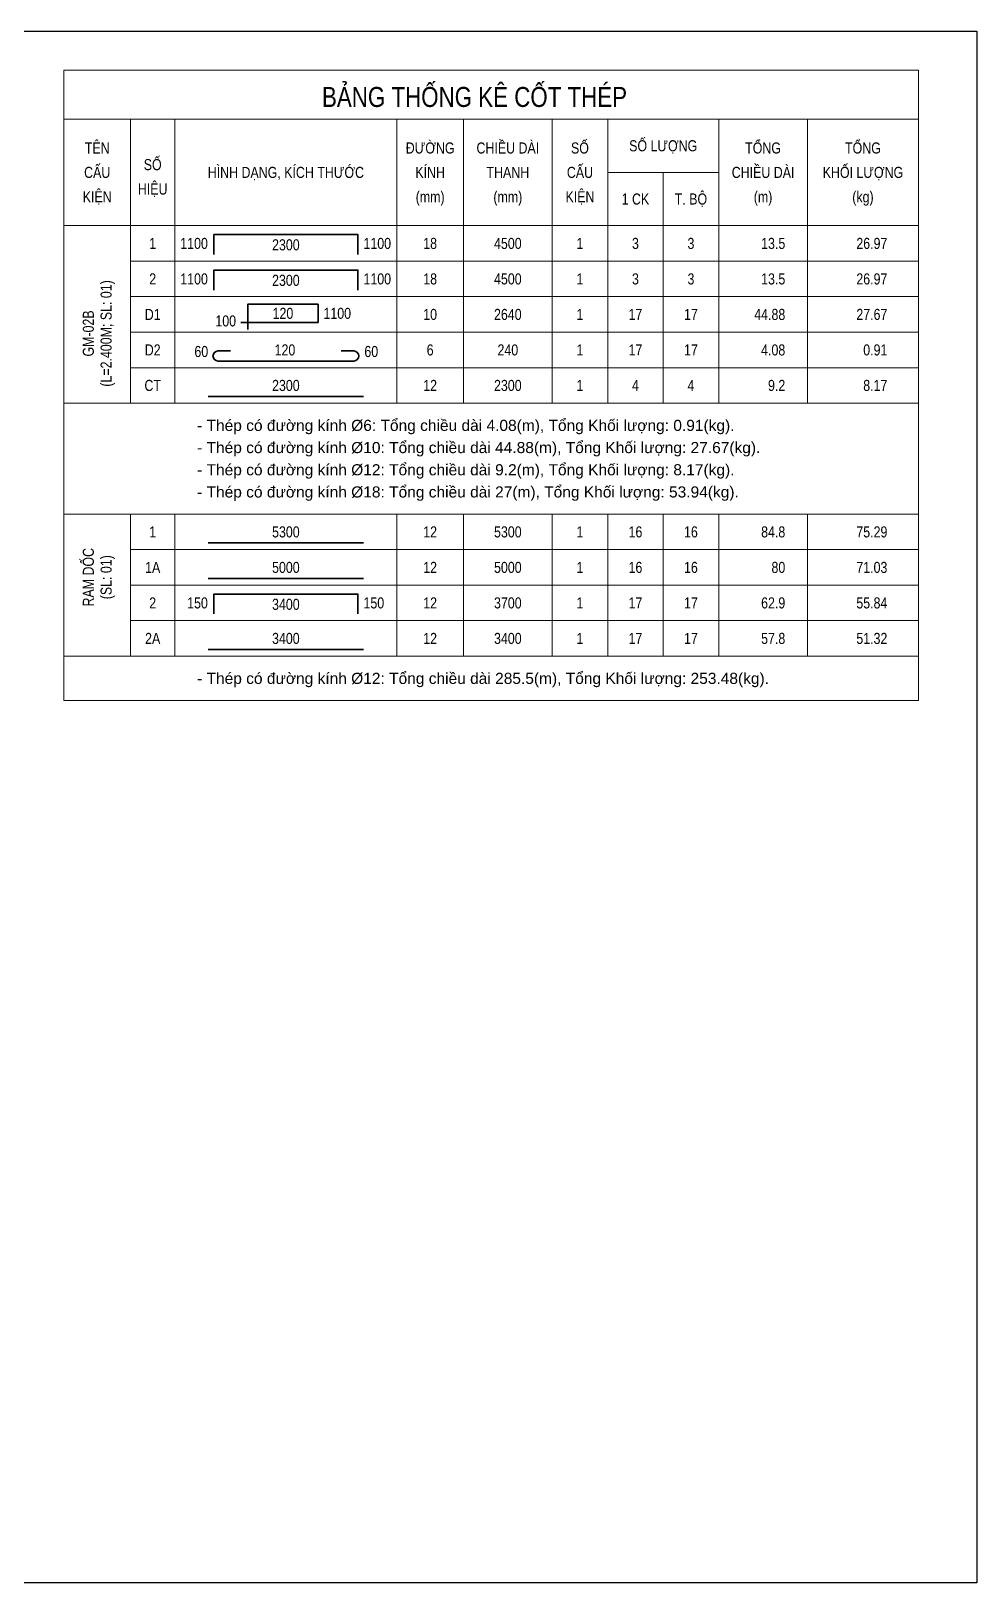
# Model space of a CAD drawing. Extents: x -165145 to 691808, y -202842 to 311040.
# Drawn here: x 388372 to 399026, y 62514 to 79998 of the extents above; entities that cross this region are included whole.
import ezdxf
from ezdxf.enums import TextEntityAlignment as Align

# ---------------------------------------------------------------- set-up
doc = ezdxf.new("R2010")
doc.units = 0
doc.header["$LTSCALE"] = 10
doc.header["$MEASUREMENT"] = 0
doc.layers.get('0').update_dxf_attribs({"linetype": 'CONTINUOUS'})
doc.layers.get('Defpoints').update_dxf_attribs({"color": 5, "linetype": 'CONTINUOUS'})
for name, color, linetype, lineweight in [('DCE_BaoBeTong', 4, 'CONTINUOUS', 18), ('Dce_text', 7, 'CONTINUOUS', 13), ('DCE_ThepChu', 1, 'CONTINUOUS', 35), ('GE_KC_TEXT', 4, 'CONTINUOUS', 20), ('TEXT', 4, 'CONTINUOUS', 20)]:
    doc.layers.add(name, color=color, linetype=linetype, lineweight=lineweight)
doc.styles.add('Dce_Text', font='arial.ttf', dxfattribs={"width": 0.8})
doc.styles.add('Dce_Text2', font='arial.ttf', dxfattribs={"width": 0.8})

# ---------------------------------------------------------------- blocks, each defined once
blk = doc.blocks.new('TKTitle')
at = {"layer": 'DCE_BaoBeTong'}
for p, q in [((15, -11), (15, -35)), ((25, -11), (25, -35)), ((75, -11), (75, -35)), ((90, -11), (90, -35)), ((110, -11), (110, -35)), ((122.5, -11), (122.5, -35)), ((147.5, -11), (147.5, -35)), ((167.5, -11), (167.5, -35)), ((122.5, -23), (147.5, -23)), ((135, -23), (135, -35))]:
    blk.add_line(p, q, dxfattribs=at)
for points in [[(0, 0), (0, -11), (0, -35), (15, -35), (25, -35), (75, -35), (90, -35), (122.5, -35), (135, -35), (147.5, -35), (167.5, -35), (192.5, -35), (192.5, -11), (192.5, 0), (0, 0)], [(0, -11), (15, -11), (25, -11), (75, -11), (90, -11), (122.5, -11), (147.5, -11), (167.5, -11), (192.5, -11)]]:
    blk.add_lwpolyline(points, dxfattribs=at)
at = {"style": 'Dce_Text', "width": 0.8}
for s, height, p in [('BẢNG THỐNG KÊ CỐT THÉP', 4.5, (92.5, -6)), ('TÊN', 2.5, (7.5, -17.5)), ('ĐƯỜNG', 2.5, (82.5, -17.5)), ('CHIỀU DÀI', 2.5, (100, -17.5)), ('SỐ', 2.5, (116.25, -17.5)), ('SỐ LƯỢNG', 2.5, (135, -17)), ('TỔNG', 2.5, (157.5, -17.5)), ('TỔNG', 2.5, (180, -17.5)), ('SỐ', 2.5, (20, -21.25)), ('CẤU', 2.5, (7.5, -23)), ('HÌNH DẠNG, KÍCH THƯỚC', 2.5, (50, -23)), ('KÍNH', 2.5, (82.5, -23)), ('THANH', 2.5, (100, -23)), ('CẤU', 2.5, (116.25, -23)), ('CHIỀU DÀI', 2.5, (157.5, -23)), ('KHỐI LƯỢNG', 2.5, (180, -23)), ('KIỆN', 2.5, (7.5, -28.5)), ('HIỆU', 2.5, (20, -26.75)), ('(mm)', 2.5, (82.5, -28.5)), ('(mm)', 2.5, (100, -28.5)), ('KIỆN', 2.5, (116.25, -28.5)), ('1 CK', 2.5, (128.75, -29)), ('T. BỘ', 2.5, (141.25, -29)), ('(m)', 2.5, (157.5, -28.5)), ('(kg)', 2.5, (180, -28.5))]:
    blk.add_text(s, height=height, dxfattribs=at).set_placement(p, align=Align.MIDDLE_CENTER)
blk = doc.blocks.new('TenCauKien')
at = {"layer": 'Dce_text', "style": 'Dce_Text', "width": 0.8}
for tag, p in [('TENCAUKIEN', (-2, 0)), ('SOCAUKIEN', (2, 0))]:
    blk.add_attdef(tag, text='', height=2.5, rotation=90, dxfattribs=at).set_placement(p, align=Align.MIDDLE_CENTER)
blk = doc.blocks.new('TK4')
at = {"layer": 'DCE_BaoBeTong'}
for p, q in [((0, -8), (0, 0)), ((25, -8), (25, 0)), ((75, -8), (75, 0)), ((90, -8), (90, 0)), ((110, -8), (110, 0)), ((122.5, -8), (122.5, 0)), ((135, -8), (135, 0)), ((147.5, -8), (147.5, 0)), ((167.5, -8), (167.5, 0))]:
    blk.add_line(p, q, dxfattribs=at)
for points in [[(15, -8), (25, -8), (75, -8), (90, -8), (122.5, -8), (135, -8), (147.5, -8), (167.5, -8), (192.5, -8), (192.5, 0)], [(15, 0), (15, -8)]]:
    blk.add_lwpolyline(points, dxfattribs=at)
at = {"layer": 'DCE_ThepChu'}
blk.add_lwpolyline([(33.78, -6.5), (33.78, -2), (66.22, -2), (66.22, -6.5)], dxfattribs=at)
at = {"layer": 'Dce_text', "color": 2, "style": 'Dce_Text', "width": 0.8, "flags": 4}
for tag, p in [('SH', (20, -4)), ('L2', (50, -4.32)), ('DK', (82.5, -4)), ('sumL', (100, -4)), ('SKC', (116.25, -4)), ('SL', (128.75, -4))]:
    blk.add_attdef(tag, text='', height=2.5, dxfattribs=at).set_placement(p, align=Align.MIDDLE_CENTER)
for tag, p in [('L1', (32.43, -4)), ('Lall', (162.5, -4)), ('KL', (185.5, -4))]:
    blk.add_attdef(tag, text='', height=2.5, dxfattribs=at).set_placement(p, align=Align.MIDDLE_RIGHT)
blk.add_attdef('L3', text='', height=2.5, dxfattribs=at).set_placement((67.48, -4), align=Align.MIDDLE_LEFT)
at = {"layer": 'Dce_text', "color": 2, "style": 'Dce_Text', "width": 0.8}
blk.add_attdef('TSL', text='', height=2.5, dxfattribs=at).set_placement((141.25, -4), align=Align.MIDDLE_CENTER)
blk = doc.blocks.new('TK9')
at = {"layer": 'DCE_BaoBeTong'}
for p, q in [((0, -8), (0, 0)), ((25, -8), (25, 0)), ((75, -8), (75, 0)), ((90, -8), (90, 0)), ((110, -8), (110, 0)), ((122.5, -8), (122.5, 0)), ((135, -8), (135, 0)), ((147.5, -8), (147.5, 0)), ((167.5, -8), (167.5, 0))]:
    blk.add_line(p, q, dxfattribs=at)
for points in [[(15, -8), (25, -8), (75, -8), (90, -8), (122.5, -8), (135, -8), (147.5, -8), (167.5, -8), (192.5, -8), (192.5, 0)], [(15, 0), (15, -8)]]:
    blk.add_lwpolyline(points, dxfattribs=at)
at = {"layer": 'DCE_ThepChu'}
blk.add_lwpolyline([(41.42, -7.37), (41.42, -1.7), (57.26, -1.7), (57.26, -5.81), (39.86, -5.81)], dxfattribs=at)
at = {"layer": 'Dce_text', "color": 2, "style": 'Dce_Text', "width": 0.8, "flags": 4}
for tag, p in [('SH', (20, -4)), ('DK', (82.5, -4)), ('sumL', (100, -4)), ('SKC', (116.25, -4)), ('SL', (128.75, -4))]:
    blk.add_attdef(tag, text='', height=2.5, dxfattribs=at).set_placement(p, align=Align.MIDDLE_CENTER)
at = {"layer": 'Dce_text', "color": 2, "style": 'Dce_Text', "width": 0.8}
for tag, p in [('L1', (49.34, -3.76)), ('TSL', (141.25, -4))]:
    blk.add_attdef(tag, text='', height=2.5, dxfattribs=at).set_placement(p, align=Align.MIDDLE_CENTER)
blk.add_attdef('L2', text='', height=2.5, dxfattribs=at).set_placement((58.47, -3.76), align=Align.MIDDLE_LEFT)
at = {"layer": 'Dce_text', "color": 2, "style": 'Dce_Text', "width": 0.8, "flags": 4}
for tag, p in [('Lall', (162.5, -4)), ('KL', (185.5, -4))]:
    blk.add_attdef(tag, text='', height=2.5, dxfattribs=at).set_placement(p, align=Align.MIDDLE_RIGHT)
at = {"layer": 'Dce_text', "color": 2, "style": 'Dce_Text', "width": 0.8}
blk.add_attdef('M', text='', height=2.5, dxfattribs=at).set_placement((38.78, -5.47), align=Align.MIDDLE_RIGHT)
blk = doc.blocks.new('TK8')
at = {"layer": 'DCE_BaoBeTong'}
for p, q in [((0, -8), (0, 0)), ((25, -8), (25, 0)), ((75, -8), (75, 0)), ((90, -8), (90, 0)), ((110, -8), (110, 0)), ((122.5, -8), (122.5, 0)), ((135, -8), (135, 0)), ((147.5, -8), (147.5, 0)), ((167.5, -8), (167.5, 0))]:
    blk.add_line(p, q, dxfattribs=at)
for points in [[(15, -8), (25, -8), (75, -8), (90, -8), (122.5, -8), (135, -8), (147.5, -8), (167.5, -8), (192.5, -8), (192.5, 0)], [(15, 0), (15, -8)]]:
    blk.add_lwpolyline(points, dxfattribs=at)
at = {"layer": 'DCE_ThepChu'}
blk.add_lwpolyline([(37.54, -4.23), (34.71, -4.23, 1), (34.71, -6.5), (65.29, -6.5, 1), (65.29, -4.23), (62.46, -4.23)], format="xyb", dxfattribs=at)
at = {"layer": 'Dce_text', "color": 2, "style": 'Dce_Text', "width": 0.8, "flags": 4}
for tag, p in [('SH', (20, -4)), ('L', (49.79, -4)), ('DK', (82.5, -4)), ('sumL', (100, -4)), ('SKC', (116.25, -4)), ('SL', (128.75, -4))]:
    blk.add_attdef(tag, text='', height=2.5, dxfattribs=at).set_placement(p, align=Align.MIDDLE_CENTER)
at = {"layer": 'Dce_text', "color": 2, "style": 'Dce_Text', "width": 0.8}
blk.add_attdef('M1', text='', height=2.5, dxfattribs=at).set_placement((32.5, -4.36), align=Align.MIDDLE_RIGHT)
blk.add_attdef('M2', text='', height=2.5, dxfattribs=at).set_placement((67.69, -4.36), align=Align.MIDDLE_LEFT)
blk.add_attdef('TSL', text='', height=2.5, dxfattribs=at).set_placement((141.25, -4), align=Align.MIDDLE_CENTER)
at = {"layer": 'Dce_text', "color": 2, "style": 'Dce_Text', "width": 0.8, "flags": 4}
for tag, p in [('Lall', (162.5, -4)), ('KL', (185.5, -4))]:
    blk.add_attdef(tag, text='', height=2.5, dxfattribs=at).set_placement(p, align=Align.MIDDLE_RIGHT)
blk = doc.blocks.new('TK1')
at = {"layer": 'DCE_BaoBeTong'}
for p, q in [((0, -8), (0, 0)), ((25, -8), (25, 0)), ((75, -8), (75, 0)), ((90, -8), (90, 0)), ((110, -8), (110, 0)), ((122.5, -8), (122.5, 0)), ((135, -8), (135, 0)), ((147.5, -8), (147.5, 0)), ((167.5, -8), (167.5, 0))]:
    blk.add_line(p, q, dxfattribs=at)
for points in [[(15, -8), (25, -8), (75, -8), (90, -8), (122.5, -8), (135, -8), (147.5, -8), (167.5, -8), (192.5, -8), (192.5, 0)], [(15, 0), (15, -8)]]:
    blk.add_lwpolyline(points, dxfattribs=at)
at = {"layer": 'DCE_ThepChu'}
blk.add_lwpolyline([(32.5, -6.5), (67.5, -6.5)], dxfattribs=at)
at = {"layer": 'Dce_text', "color": 2, "style": 'Dce_Text', "width": 0.8, "flags": 4}
for tag, p in [('SH', (20, -4)), ('L', (50, -4)), ('DK', (82.5, -4)), ('sumL', (100, -4)), ('SKC', (116.25, -4)), ('SL', (128.75, -4))]:
    blk.add_attdef(tag, text='', height=2.5, dxfattribs=at).set_placement(p, align=Align.MIDDLE_CENTER)
at = {"layer": 'Dce_text', "color": 2, "style": 'Dce_Text', "width": 0.8}
blk.add_attdef('TSL', text='', height=2.5, dxfattribs=at).set_placement((141.25, -4), align=Align.MIDDLE_CENTER)
at = {"layer": 'Dce_text', "color": 2, "style": 'Dce_Text', "width": 0.8, "flags": 4}
for tag, p in [('Lall', (162.5, -4)), ('KL', (185.5, -4))]:
    blk.add_attdef(tag, text='', height=2.5, dxfattribs=at).set_placement(p, align=Align.MIDDLE_RIGHT)

msp = doc.modelspace()

# ---------------------------------------------------------------- linework, layer by layer
at = {"layer": 'DCE_BaoBeTong'}
for p, q in [((388742.04111, 75805.51187), (389492.04111, 75805.51187)), ((388742.04111, 75805.51187), (388742.04111, 74555.51187)), ((398367.04111, 75805.51187), (398367.04111, 74555.51187)), ((388742.04111, 74555.51187), (398367.04111, 74555.51187)), ((388742.04111, 72955.51187), (389492.04111, 72955.51187)), ((388742.04111, 72955.51187), (388742.04111, 72455.51187)), ((398367.04111, 72955.51187), (398367.04111, 72455.51187)), ((388742.04111, 72455.51187), (398367.04111, 72455.51187))]:
    msp.add_line(p, q, dxfattribs=at)
at = {"layer": 'Defpoints'}
msp.add_lwpolyline([(378009.08979, 79998.00909), (399026.05854, 79998.00909), (399026.05854, 62514.32784), (378009.08979, 62514.32784)], close=True, dxfattribs=at)

# ---------------------------------------------------------------- block references
at = {"layer": 'GE_KC_TEXT'}
ref = msp.add_blockref('TK4', (388742.04111, 77805.51187), dxfattribs=dict(at, xscale=50, yscale=50, zscale=50))
ref.add_attrib('SH', '1', dxfattribs={"layer": 'Dce_text', "color": 2, "height": 125, "style": 'Dce_Text', "width": 0.8}).set_placement((389742.04111, 77605.51187), align=Align.MIDDLE_CENTER)
ref.add_attrib('L2', '2300', dxfattribs={"layer": 'Dce_text', "color": 2, "height": 125, "style": 'Dce_Text', "width": 0.8}).set_placement((391242.04111, 77589.55008), align=Align.MIDDLE_CENTER)
ref.add_attrib('L1', '1100', dxfattribs={"layer": 'Dce_text', "color": 2, "height": 125, "style": 'Dce_Text', "width": 0.8}).set_placement((390363.30642, 77605.51187), align=Align.MIDDLE_RIGHT)
ref.add_attrib('L3', '1100', dxfattribs={"layer": 'Dce_text', "color": 2, "height": 125, "style": 'Dce_Text', "width": 0.8}).set_placement((392116.28008, 77605.51187), align=Align.MIDDLE_LEFT)
ref.add_attrib('DK', '18', dxfattribs={"layer": 'Dce_text', "color": 2, "height": 125, "style": 'Dce_Text', "width": 0.8}).set_placement((392867.04111, 77605.51187), align=Align.MIDDLE_CENTER)
ref.add_attrib('sumL', '4500', dxfattribs={"layer": 'Dce_text', "color": 2, "height": 125, "style": 'Dce_Text', "width": 0.8}).set_placement((393742.04111, 77605.51187), align=Align.MIDDLE_CENTER)
ref.add_attrib('SL', '3', dxfattribs={"layer": 'Dce_text', "color": 2, "height": 125, "style": 'Dce_Text', "width": 0.8}).set_placement((395179.54111, 77605.51187), align=Align.MIDDLE_CENTER)
ref.add_attrib('SKC', '1', dxfattribs={"layer": 'Dce_text', "color": 2, "height": 125, "style": 'Dce_Text', "width": 0.8}).set_placement((394554.54111, 77605.51187), align=Align.MIDDLE_CENTER)
ref.add_attrib('Lall', '13.5', dxfattribs={"layer": 'Dce_text', "color": 2, "height": 125, "style": 'Dce_Text', "width": 0.8}).set_placement((396867.04111, 77605.51187), align=Align.MIDDLE_RIGHT)
ref.add_attrib('KL', '26.97', dxfattribs={"layer": 'Dce_text', "color": 2, "height": 125, "style": 'Dce_Text', "width": 0.8}).set_placement((398017.04111, 77605.51187), align=Align.MIDDLE_RIGHT)
ref.add_attrib('TSL', '3', dxfattribs={"layer": 'Dce_text', "color": 2, "height": 125, "style": 'Dce_Text', "width": 0.8}).set_placement((395804.54111, 77605.51187), align=Align.MIDDLE_CENTER)
ref = msp.add_blockref('TK4', (388742.04111, 77405.51187), dxfattribs=dict(at, xscale=50, yscale=50, zscale=50))
ref.add_attrib('SH', '2', dxfattribs={"layer": 'Dce_text', "color": 2, "height": 125, "style": 'Dce_Text', "width": 0.8}).set_placement((389742.04111, 77205.51187), align=Align.MIDDLE_CENTER)
ref.add_attrib('L2', '2300', dxfattribs={"layer": 'Dce_text', "color": 2, "height": 125, "style": 'Dce_Text', "width": 0.8}).set_placement((391242.04111, 77189.55008), align=Align.MIDDLE_CENTER)
ref.add_attrib('L1', '1100', dxfattribs={"layer": 'Dce_text', "color": 2, "height": 125, "style": 'Dce_Text', "width": 0.8}).set_placement((390363.30642, 77205.51187), align=Align.MIDDLE_RIGHT)
ref.add_attrib('L3', '1100', dxfattribs={"layer": 'Dce_text', "color": 2, "height": 125, "style": 'Dce_Text', "width": 0.8}).set_placement((392116.28008, 77205.51187), align=Align.MIDDLE_LEFT)
ref.add_attrib('DK', '18', dxfattribs={"layer": 'Dce_text', "color": 2, "height": 125, "style": 'Dce_Text', "width": 0.8}).set_placement((392867.04111, 77205.51187), align=Align.MIDDLE_CENTER)
ref.add_attrib('sumL', '4500', dxfattribs={"layer": 'Dce_text', "color": 2, "height": 125, "style": 'Dce_Text', "width": 0.8}).set_placement((393742.04111, 77205.51187), align=Align.MIDDLE_CENTER)
ref.add_attrib('SL', '3', dxfattribs={"layer": 'Dce_text', "color": 2, "height": 125, "style": 'Dce_Text', "width": 0.8}).set_placement((395179.54111, 77205.51187), align=Align.MIDDLE_CENTER)
ref.add_attrib('SKC', '1', dxfattribs={"layer": 'Dce_text', "color": 2, "height": 125, "style": 'Dce_Text', "width": 0.8}).set_placement((394554.54111, 77205.51187), align=Align.MIDDLE_CENTER)
ref.add_attrib('Lall', '13.5', dxfattribs={"layer": 'Dce_text', "color": 2, "height": 125, "style": 'Dce_Text', "width": 0.8}).set_placement((396867.04111, 77205.51187), align=Align.MIDDLE_RIGHT)
ref.add_attrib('KL', '26.97', dxfattribs={"layer": 'Dce_text', "color": 2, "height": 125, "style": 'Dce_Text', "width": 0.8}).set_placement((398017.04111, 77205.51187), align=Align.MIDDLE_RIGHT)
ref.add_attrib('TSL', '3', dxfattribs={"layer": 'Dce_text', "color": 2, "height": 125, "style": 'Dce_Text', "width": 0.8}).set_placement((395804.54111, 77205.51187), align=Align.MIDDLE_CENTER)
ref = msp.add_blockref('TK9', (388742.04111, 77005.51187), dxfattribs=dict(at, xscale=50, yscale=50, zscale=50))
ref.add_attrib('L2', '1100', dxfattribs={"layer": 'Dce_text', "color": 2, "height": 125, "style": 'Dce_Text', "width": 0.8}).set_placement((391665.56958, 76817.69394), align=Align.MIDDLE_LEFT)
ref.add_attrib('L1', '120', dxfattribs={"layer": 'Dce_text', "color": 2, "height": 125, "style": 'Dce_Text', "width": 0.8}).set_placement((391209.10323, 76817.69394), align=Align.MIDDLE_CENTER)
ref.add_attrib('M', '100', dxfattribs={"layer": 'Dce_text', "color": 2, "height": 125, "style": 'Dce_Text', "width": 0.8}).set_placement((390680.98012, 76732.1326), align=Align.MIDDLE_RIGHT)
ref.add_attrib('SH', 'D1', dxfattribs={"layer": 'Dce_text', "color": 2, "height": 125, "style": 'Dce_Text', "width": 0.8}).set_placement((389742.04111, 76805.51187), align=Align.MIDDLE_CENTER)
ref.add_attrib('DK', '10', dxfattribs={"layer": 'Dce_text', "color": 2, "height": 125, "style": 'Dce_Text', "width": 0.8}).set_placement((392867.04111, 76805.51187), align=Align.MIDDLE_CENTER)
ref.add_attrib('sumL', '2640', dxfattribs={"layer": 'Dce_text', "color": 2, "height": 125, "style": 'Dce_Text', "width": 0.8}).set_placement((393742.04111, 76805.51187), align=Align.MIDDLE_CENTER)
ref.add_attrib('SL', '17', dxfattribs={"layer": 'Dce_text', "color": 2, "height": 125, "style": 'Dce_Text', "width": 0.8}).set_placement((395179.54111, 76805.51187), align=Align.MIDDLE_CENTER)
ref.add_attrib('SKC', '1', dxfattribs={"layer": 'Dce_text', "color": 2, "height": 125, "style": 'Dce_Text', "width": 0.8}).set_placement((394554.54111, 76805.51187), align=Align.MIDDLE_CENTER)
ref.add_attrib('Lall', '44.88', dxfattribs={"layer": 'Dce_text', "color": 2, "height": 125, "style": 'Dce_Text', "width": 0.8}).set_placement((396867.04111, 76805.51187), align=Align.MIDDLE_RIGHT)
ref.add_attrib('KL', '27.67', dxfattribs={"layer": 'Dce_text', "color": 2, "height": 125, "style": 'Dce_Text', "width": 0.8}).set_placement((398017.04111, 76805.51187), align=Align.MIDDLE_RIGHT)
ref.add_attrib('TSL', '17', dxfattribs={"layer": 'Dce_text', "color": 2, "height": 125, "style": 'Dce_Text', "width": 0.8}).set_placement((395804.54111, 76805.51187), align=Align.MIDDLE_CENTER)
ref = msp.add_blockref('TK8', (388742.04111, 76605.51187), dxfattribs=dict(at, xscale=50, yscale=50, zscale=50))
ref.add_attrib('M2', '60', dxfattribs={"layer": 'Dce_text', "color": 2, "height": 125, "style": 'Dce_Text', "width": 0.8}).set_placement((392126.3276, 76387.69823), align=Align.MIDDLE_LEFT)
ref.add_attrib('M1', '60', dxfattribs={"layer": 'Dce_text', "color": 2, "height": 125, "style": 'Dce_Text', "width": 0.8}).set_placement((390367.14089, 76387.69823), align=Align.MIDDLE_RIGHT)
ref.add_attrib('KL', '0.91', dxfattribs={"layer": 'Dce_text', "color": 2, "height": 125, "style": 'Dce_Text', "width": 0.8}).set_placement((398017.04111, 76405.51187), align=Align.MIDDLE_RIGHT)
ref.add_attrib('Lall', '4.08', dxfattribs={"layer": 'Dce_text', "color": 2, "height": 125, "style": 'Dce_Text', "width": 0.8}).set_placement((396867.04111, 76405.51187), align=Align.MIDDLE_RIGHT)
ref.add_attrib('SKC', '1', dxfattribs={"layer": 'Dce_text', "color": 2, "height": 125, "style": 'Dce_Text', "width": 0.8}).set_placement((394554.54111, 76405.51187), align=Align.MIDDLE_CENTER)
ref.add_attrib('SL', '17', dxfattribs={"layer": 'Dce_text', "color": 2, "height": 125, "style": 'Dce_Text', "width": 0.8}).set_placement((395179.54111, 76405.51187), align=Align.MIDDLE_CENTER)
ref.add_attrib('sumL', '240', dxfattribs={"layer": 'Dce_text', "color": 2, "height": 125, "style": 'Dce_Text', "width": 0.8}).set_placement((393742.04111, 76405.51187), align=Align.MIDDLE_CENTER)
ref.add_attrib('DK', '6', dxfattribs={"layer": 'Dce_text', "color": 2, "height": 125, "style": 'Dce_Text', "width": 0.8}).set_placement((392867.04111, 76405.51187), align=Align.MIDDLE_CENTER)
ref.add_attrib('L', '120', dxfattribs={"layer": 'Dce_text', "color": 2, "height": 125, "style": 'Dce_Text', "width": 0.8}).set_placement((391231.66354, 76405.51187), align=Align.MIDDLE_CENTER)
ref.add_attrib('SH', 'D2', dxfattribs={"layer": 'Dce_text', "color": 2, "height": 125, "style": 'Dce_Text', "width": 0.8}).set_placement((389742.04111, 76405.51187), align=Align.MIDDLE_CENTER)
ref.add_attrib('TSL', '17', dxfattribs={"layer": 'Dce_text', "color": 2, "height": 125, "style": 'Dce_Text', "width": 0.8}).set_placement((395804.54111, 76405.51187), align=Align.MIDDLE_CENTER)
ref = msp.add_blockref('TK1', (388742.04111, 76205.51187), dxfattribs=dict(at, xscale=50, yscale=50, zscale=50))
ref.add_attrib('KL', '8.17', dxfattribs={"layer": 'Dce_text', "color": 2, "height": 125, "style": 'Dce_Text', "width": 0.8}).set_placement((398017.04111, 76005.51187), align=Align.MIDDLE_RIGHT)
ref.add_attrib('Lall', '9.2', dxfattribs={"layer": 'Dce_text', "color": 2, "height": 125, "style": 'Dce_Text', "width": 0.8}).set_placement((396867.04111, 76005.51187), align=Align.MIDDLE_RIGHT)
ref.add_attrib('SKC', '1', dxfattribs={"layer": 'Dce_text', "color": 2, "height": 125, "style": 'Dce_Text', "width": 0.8}).set_placement((394554.54111, 76005.51187), align=Align.MIDDLE_CENTER)
ref.add_attrib('SL', '4', dxfattribs={"layer": 'Dce_text', "color": 2, "height": 125, "style": 'Dce_Text', "width": 0.8}).set_placement((395179.54111, 76005.51187), align=Align.MIDDLE_CENTER)
ref.add_attrib('sumL', '2300', dxfattribs={"layer": 'Dce_text', "color": 2, "height": 125, "style": 'Dce_Text', "width": 0.8}).set_placement((393742.04111, 76005.51187), align=Align.MIDDLE_CENTER)
ref.add_attrib('DK', '12', dxfattribs={"layer": 'Dce_text', "color": 2, "height": 125, "style": 'Dce_Text', "width": 0.8}).set_placement((392867.04111, 76005.51187), align=Align.MIDDLE_CENTER)
ref.add_attrib('L', '2300', dxfattribs={"layer": 'Dce_text', "color": 2, "height": 125, "style": 'Dce_Text', "width": 0.8}).set_placement((391242.04111, 76005.51187), align=Align.MIDDLE_CENTER)
ref.add_attrib('SH', 'CT', dxfattribs={"layer": 'Dce_text', "color": 2, "height": 125, "style": 'Dce_Text', "width": 0.8}).set_placement((389742.04111, 76005.51187), align=Align.MIDDLE_CENTER)
ref.add_attrib('TSL', '4', dxfattribs={"layer": 'Dce_text', "color": 2, "height": 125, "style": 'Dce_Text', "width": 0.8}).set_placement((395804.54111, 76005.51187), align=Align.MIDDLE_CENTER)
ref = msp.add_blockref('TK1', (388742.04111, 74555.51187), dxfattribs=dict(at, xscale=50, yscale=50, zscale=50))
ref.add_attrib('KL', '75.29', dxfattribs={"layer": 'Dce_text', "color": 2, "height": 125, "style": 'Dce_Text', "width": 0.8}).set_placement((398017.04111, 74355.51187), align=Align.MIDDLE_RIGHT)
ref.add_attrib('Lall', '84.8', dxfattribs={"layer": 'Dce_text', "color": 2, "height": 125, "style": 'Dce_Text', "width": 0.8}).set_placement((396867.04111, 74355.51187), align=Align.MIDDLE_RIGHT)
ref.add_attrib('SKC', '1', dxfattribs={"layer": 'Dce_text', "color": 2, "height": 125, "style": 'Dce_Text', "width": 0.8}).set_placement((394554.54111, 74355.51187), align=Align.MIDDLE_CENTER)
ref.add_attrib('SL', '16', dxfattribs={"layer": 'Dce_text', "color": 2, "height": 125, "style": 'Dce_Text', "width": 0.8}).set_placement((395179.54111, 74355.51187), align=Align.MIDDLE_CENTER)
ref.add_attrib('sumL', '5300', dxfattribs={"layer": 'Dce_text', "color": 2, "height": 125, "style": 'Dce_Text', "width": 0.8}).set_placement((393742.04111, 74355.51187), align=Align.MIDDLE_CENTER)
ref.add_attrib('DK', '12', dxfattribs={"layer": 'Dce_text', "color": 2, "height": 125, "style": 'Dce_Text', "width": 0.8}).set_placement((392867.04111, 74355.51187), align=Align.MIDDLE_CENTER)
ref.add_attrib('L', '5300', dxfattribs={"layer": 'Dce_text', "color": 2, "height": 125, "style": 'Dce_Text', "width": 0.8}).set_placement((391242.04111, 74355.51187), align=Align.MIDDLE_CENTER)
ref.add_attrib('SH', '1', dxfattribs={"layer": 'Dce_text', "color": 2, "height": 125, "style": 'Dce_Text', "width": 0.8}).set_placement((389742.04111, 74355.51187), align=Align.MIDDLE_CENTER)
ref.add_attrib('TSL', '16', dxfattribs={"layer": 'Dce_text', "color": 2, "height": 125, "style": 'Dce_Text', "width": 0.8}).set_placement((395804.54111, 74355.51187), align=Align.MIDDLE_CENTER)
ref = msp.add_blockref('TK1', (388742.04111, 74155.51187), dxfattribs=dict(at, xscale=50, yscale=50, zscale=50))
ref.add_attrib('KL', '71.03', dxfattribs={"layer": 'Dce_text', "color": 2, "height": 125, "style": 'Dce_Text', "width": 0.8}).set_placement((398017.04111, 73955.51187), align=Align.MIDDLE_RIGHT)
ref.add_attrib('Lall', '80', dxfattribs={"layer": 'Dce_text', "color": 2, "height": 125, "style": 'Dce_Text', "width": 0.8}).set_placement((396867.04111, 73955.51187), align=Align.MIDDLE_RIGHT)
ref.add_attrib('SKC', '1', dxfattribs={"layer": 'Dce_text', "color": 2, "height": 125, "style": 'Dce_Text', "width": 0.8}).set_placement((394554.54111, 73955.51187), align=Align.MIDDLE_CENTER)
ref.add_attrib('SL', '16', dxfattribs={"layer": 'Dce_text', "color": 2, "height": 125, "style": 'Dce_Text', "width": 0.8}).set_placement((395179.54111, 73955.51187), align=Align.MIDDLE_CENTER)
ref.add_attrib('sumL', '5000', dxfattribs={"layer": 'Dce_text', "color": 2, "height": 125, "style": 'Dce_Text', "width": 0.8}).set_placement((393742.04111, 73955.51187), align=Align.MIDDLE_CENTER)
ref.add_attrib('DK', '12', dxfattribs={"layer": 'Dce_text', "color": 2, "height": 125, "style": 'Dce_Text', "width": 0.8}).set_placement((392867.04111, 73955.51187), align=Align.MIDDLE_CENTER)
ref.add_attrib('L', '5000', dxfattribs={"layer": 'Dce_text', "color": 2, "height": 125, "style": 'Dce_Text', "width": 0.8}).set_placement((391242.04111, 73955.51187), align=Align.MIDDLE_CENTER)
ref.add_attrib('SH', '1A', dxfattribs={"layer": 'Dce_text', "color": 2, "height": 125, "style": 'Dce_Text', "width": 0.8}).set_placement((389742.04111, 73955.51187), align=Align.MIDDLE_CENTER)
ref.add_attrib('TSL', '16', dxfattribs={"layer": 'Dce_text', "color": 2, "height": 125, "style": 'Dce_Text', "width": 0.8}).set_placement((395804.54111, 73955.51187), align=Align.MIDDLE_CENTER)
ref = msp.add_blockref('TK4', (388742.04111, 73755.51187), dxfattribs=dict(at, xscale=50, yscale=50, zscale=50))
ref.add_attrib('SH', '2', dxfattribs={"layer": 'Dce_text', "color": 2, "height": 125, "style": 'Dce_Text', "width": 0.8}).set_placement((389742.04111, 73555.51187), align=Align.MIDDLE_CENTER)
ref.add_attrib('L2', '3400', dxfattribs={"layer": 'Dce_text', "color": 2, "height": 125, "style": 'Dce_Text', "width": 0.8}).set_placement((391242.04111, 73539.55008), align=Align.MIDDLE_CENTER)
ref.add_attrib('L1', '150', dxfattribs={"layer": 'Dce_text', "color": 2, "height": 125, "style": 'Dce_Text', "width": 0.8}).set_placement((390363.30642, 73555.51187), align=Align.MIDDLE_RIGHT)
ref.add_attrib('L3', '150', dxfattribs={"layer": 'Dce_text', "color": 2, "height": 125, "style": 'Dce_Text', "width": 0.8}).set_placement((392116.28008, 73555.51187), align=Align.MIDDLE_LEFT)
ref.add_attrib('DK', '12', dxfattribs={"layer": 'Dce_text', "color": 2, "height": 125, "style": 'Dce_Text', "width": 0.8}).set_placement((392867.04111, 73555.51187), align=Align.MIDDLE_CENTER)
ref.add_attrib('sumL', '3700', dxfattribs={"layer": 'Dce_text', "color": 2, "height": 125, "style": 'Dce_Text', "width": 0.8}).set_placement((393742.04111, 73555.51187), align=Align.MIDDLE_CENTER)
ref.add_attrib('SL', '17', dxfattribs={"layer": 'Dce_text', "color": 2, "height": 125, "style": 'Dce_Text', "width": 0.8}).set_placement((395179.54111, 73555.51187), align=Align.MIDDLE_CENTER)
ref.add_attrib('SKC', '1', dxfattribs={"layer": 'Dce_text', "color": 2, "height": 125, "style": 'Dce_Text', "width": 0.8}).set_placement((394554.54111, 73555.51187), align=Align.MIDDLE_CENTER)
ref.add_attrib('Lall', '62.9', dxfattribs={"layer": 'Dce_text', "color": 2, "height": 125, "style": 'Dce_Text', "width": 0.8}).set_placement((396867.04111, 73555.51187), align=Align.MIDDLE_RIGHT)
ref.add_attrib('KL', '55.84', dxfattribs={"layer": 'Dce_text', "color": 2, "height": 125, "style": 'Dce_Text', "width": 0.8}).set_placement((398017.04111, 73555.51187), align=Align.MIDDLE_RIGHT)
ref.add_attrib('TSL', '17', dxfattribs={"layer": 'Dce_text', "color": 2, "height": 125, "style": 'Dce_Text', "width": 0.8}).set_placement((395804.54111, 73555.51187), align=Align.MIDDLE_CENTER)
ref = msp.add_blockref('TK1', (388742.04111, 73355.51187), dxfattribs=dict(at, xscale=50, yscale=50, zscale=50))
ref.add_attrib('KL', '51.32', dxfattribs={"layer": 'Dce_text', "color": 2, "height": 125, "style": 'Dce_Text', "width": 0.8}).set_placement((398017.04111, 73155.51187), align=Align.MIDDLE_RIGHT)
ref.add_attrib('Lall', '57.8', dxfattribs={"layer": 'Dce_text', "color": 2, "height": 125, "style": 'Dce_Text', "width": 0.8}).set_placement((396867.04111, 73155.51187), align=Align.MIDDLE_RIGHT)
ref.add_attrib('SKC', '1', dxfattribs={"layer": 'Dce_text', "color": 2, "height": 125, "style": 'Dce_Text', "width": 0.8}).set_placement((394554.54111, 73155.51187), align=Align.MIDDLE_CENTER)
ref.add_attrib('SL', '17', dxfattribs={"layer": 'Dce_text', "color": 2, "height": 125, "style": 'Dce_Text', "width": 0.8}).set_placement((395179.54111, 73155.51187), align=Align.MIDDLE_CENTER)
ref.add_attrib('sumL', '3400', dxfattribs={"layer": 'Dce_text', "color": 2, "height": 125, "style": 'Dce_Text', "width": 0.8}).set_placement((393742.04111, 73155.51187), align=Align.MIDDLE_CENTER)
ref.add_attrib('DK', '12', dxfattribs={"layer": 'Dce_text', "color": 2, "height": 125, "style": 'Dce_Text', "width": 0.8}).set_placement((392867.04111, 73155.51187), align=Align.MIDDLE_CENTER)
ref.add_attrib('L', '3400', dxfattribs={"layer": 'Dce_text', "color": 2, "height": 125, "style": 'Dce_Text', "width": 0.8}).set_placement((391242.04111, 73155.51187), align=Align.MIDDLE_CENTER)
ref.add_attrib('SH', '2A', dxfattribs={"layer": 'Dce_text', "color": 2, "height": 125, "style": 'Dce_Text', "width": 0.8}).set_placement((389742.04111, 73155.51187), align=Align.MIDDLE_CENTER)
ref.add_attrib('TSL', '17', dxfattribs={"layer": 'Dce_text', "color": 2, "height": 125, "style": 'Dce_Text', "width": 0.8}).set_placement((395804.54111, 73155.51187), align=Align.MIDDLE_CENTER)
at = {"layer": 'TEXT', "xscale": 50, "yscale": 50, "zscale": 50}
msp.add_blockref('TKTitle', (388742.04111, 79555.51187), dxfattribs=at)
for p, values in [((389117.04111, 76591.05917), {'SOCAUKIEN': '(L=2.400M; SL: 01)', 'TENCAUKIEN': 'GM-02B'}), ((389117.04111, 73844.66669), {'SOCAUKIEN': '(SL: 01)', 'TENCAUKIEN': 'RAM DỐC'})]:
    msp.add_blockref('TenCauKien', p, dxfattribs=at).add_auto_attribs(values)

# ---------------------------------------------------------------- texts
at = {"layer": 'Dce_text', "style": 'Dce_Text2'}
for s, p in [('- Thép có đường kính Ø6: Tổng chiều dài 4.08(m), Tổng Khối lượng: 0.91(kg).', (390242.04111, 75555.51187)), ('- Thép có đường kính Ø10: Tổng chiều dài 44.88(m), Tổng Khối lượng: 27.67(kg).', (390242.04111, 75305.51187)), ('- Thép có đường kính Ø12: Tổng chiều dài 9.2(m), Tổng Khối lượng: 8.17(kg).', (390242.04111, 75055.51187)), ('- Thép có đường kính Ø18: Tổng chiều dài 27(m), Tổng Khối lượng: 53.94(kg).', (390242.04111, 74805.51187)), ('- Thép có đường kính Ø12: Tổng chiều dài 285.5(m), Tổng Khối lượng: 253.48(kg).', (390242.04111, 72705.51187))]:
    msp.add_text(s, height=125, dxfattribs=at).set_placement(p, align=Align.MIDDLE_LEFT)

doc.saveas('drawing.dxf')
